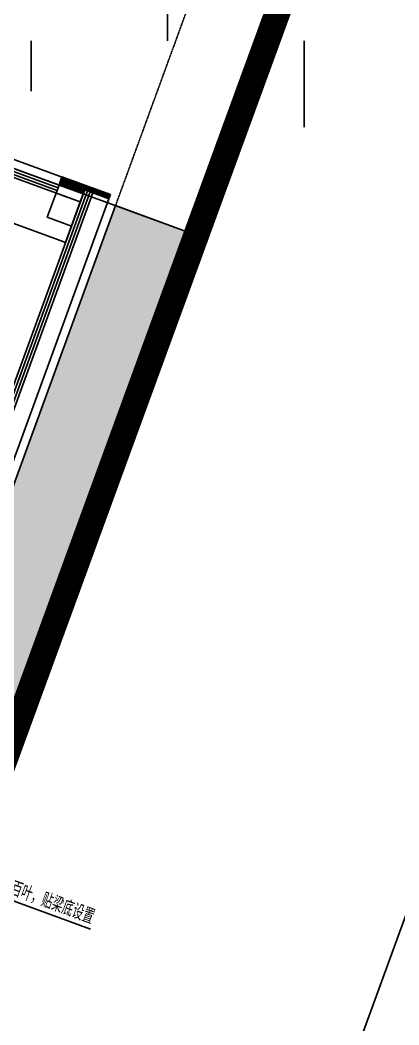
# Model space of a CAD drawing. Extents: x -111898 to 889894, y -2 to 1194865.
# Drawn here: x 694082 to 698489, y 794919 to 806599 of the extents above; entities that cross this region are included whole.
import ezdxf

# ---------------------------------------------------------------- set-up
doc = ezdxf.new("R2010")
doc.units = 0
doc.header["$LTSCALE"] = 10
doc.header["$MEASUREMENT"] = 0
for name, pattern in [('10平面$0$DASH', [0.35, 0.25, -0.1]), ('CENTER', [50.800000000000004, 31.75, -6.35, 6.35, -6.35]), ('DASH', [0.35, 0.25, -0.1])]:
    doc.linetypes.add(name, pattern=pattern)
for name, color, linetype in [('0-WALL', 252, 'Continuous'), ('10平面$0$A-FURN', 55, 'Continuous'), ('10平面$0$A-HATCH-2', 251, 'Continuous'), ('10平面$0$A-LIN-V', 9, 'Continuous'), ('10平面$0$A-WINDOW', 140, 'Continuous'), ('10平面$0$AS-COLN', 6, 'Continuous'), ('10平面$0$AS-WALL', 40, 'Continuous'), ('A-HATCH-1', 8, 'Continuous')]:
    doc.layers.add(name, color=color, linetype=linetype)
doc.styles.add('10平面$0$_TCH_DIM', font='SIMPLEX', dxfattribs={"bigfont": 'GBCBIG'})

msp = doc.modelspace()

# ---------------------------------------------------------------- hatches: boundary and pattern name
at = {"layer": '0-WALL'}
h = msp.add_hatch(dxfattribs=at)
h.set_pattern_fill('草坪或沼泽', color=8, scale=400, angle=-0.2002566359973439)
h.set_pattern_definition([(359.7997433640027, (-824318.4315037844, 704905.547007917), (1605.582436069864, 1594.398018370558), [240, -48, 64, -48, 240, -960]), (359.7997433640027, (-824398.2632298586, 704953.8263224349), (1605.582436069864, 1594.398018370558), [160, -120, 240, -120, 160, -800]), (359.7997433640027, (-823836.0297703859, 705591.8651379333), (1605.582436069864, 1594.398018370558), [200, -80, 200, -1120]), (359.7997433640027, (-824634.9064412233, 705914.6592878089), (1605.582436069864, 1594.398018370558), [80, -160, 80, -1280]), (89.79974336400268, (-824474.9074177858, 705914.1000703559), (-1594.398018370558, 1605.582436069864), [143.9999999999999, -1456]), (89.79974336400268, (-823998.2656712648, 704952.4282678352), (-1594.398018370558, 1605.582436069864), [159.9999999999999, -1440]), (89.79974336400268, (-823596.0312352297, 705591.0263069854), (-1594.398018370558, 1605.582436069864), [159.9999999999999, -1440]), (44.79974336400269, (-823790.3228688356, 704935.7013820396), (5.59220884975889, 1599.99022725065), [160, -2102.7416992]), (134.7997433640026, (-824206.3203282473, 704937.1553562866), (-1599.99022725065, 5.59220884975889), [160, -2102.741699199999]), (63.23469218400269, (-823838.2946248171, 704943.8691028343), (5.59220893125007, 1599.990227220076), [160, -3417.7087632]), (75.76349989400268, (-823918.2661595461, 704952.1486643539), (5.592208906717815, 1599.990226980322), [159.9999999999999, -6436.969001599997]), (75.76349989400268, (-823516.0317235109, 705590.7466996894), (5.592208906717815, 1599.990226980322), [127.9999999999999, -6468.969001599997]), (75.76349989400268, (-824442.9076237795, 705913.9882301078), (5.592208906717815, 1599.990226980322), [112, -6484.969001599996]), (103.8359868340026, (-824078.2651829836, 704952.707878469), (5.592208790911286, 1599.990226980727), [160, -6436.9690016]), (103.8359868340026, (-823676.0307545778, 705591.3059200034), (5.592208790911286, 1599.990226980727), [128, -6468.9690016]), (103.8359868340026, (-824506.9072194216, 705914.2119125114), (5.592208790911286, 1599.990226980727), [112, -6484.969001599999]), (116.3647945640027, (-824158.2926564333, 704944.987541555), (5.592208209553519, 1599.990227222598), [159.9999999999999, -3417.706876319998])])
h.paths.add_polyline_path([(696130.9834971312, 804098.6092232452), (669562.3317484739, 731379.5407980666), (607880.4317393187, 745535.2408012138), (522571.7317423704, 770781.3408015952), (445339.5305857542, 792957.0411266075), (609790.2715296629, 1011755.571234582), (618487.2317499998, 1023194.240804552), (653205.5602946165, 1069507.994380353), (721439.1645960691, 1038957.865692495), (738262.8392176512, 1027590.633263944), (761400.8906626585, 1017231.068407415), (768403.0373148802, 1001909.039001821), (737294.4321665647, 916764.0039232955), (736355.159835327, 917107.1766289459), (742257.7525400999, 933262.6513088928), (741788.3103785398, 933434.1667593704), (745346.3128580931, 941716.1195210204), (767322.9124293211, 1001866.694767831), (760648.0976023558, 1016472.459882139), (737774.940757263, 1026713.423886179), (720951.2661433103, 1038080.656313299), (653526.3374400022, 1068268.717893957), (619285.3326334837, 1022591.707346319), (610587.9901041868, 1011152.535033582), (447011.6206202391, 793517.3390973792), (522851.6122126463, 771741.3842314468), (608134.4033274534, 746502.951664804), (668925.8997263792, 732551.5950192199), (695191.7112116697, 804441.7819131599)])
h.paths.add_polyline_path([(702359.4512476805, 821146.0821222053), (701420.1789317015, 821489.2548226104), (703324.3013834837, 826702.5604351745), (702855.2264628294, 826873.8858402953), (706411.9311594847, 835156.2378467307), (730109.5336604002, 900012.7405880676), (731048.8059763792, 899669.5678838477)])
at = {"layer": '10平面$0$A-HATCH-2'}
h = msp.add_hatch(dxfattribs=at)
h.set_pattern_fill('ANSI32', color=256, scale=5, angle=-20.0702885654069)
h.set_pattern_definition([(24.92971143459308, (583811.0311732176, 187051.5793493972), (-10.03711437821518, 21.59378362419671), []), (24.92971143459308, (583821.5748133543, 187047.7271245704), (-10.03711437821518, 21.59378362419671), [])])
h.paths.add_polyline_path([(695115.3825449827, 804522.9019736038), (695132.5411829832, 804569.8655904518), (694568.9775843504, 804775.7686651931), (694534.6602091673, 804681.8411229835), (694816.4419093016, 804578.8893221603), (694833.6008448484, 804625.853774427)])
at = {"layer": 'A-HATCH-1'}
h = msp.add_hatch(dxfattribs=at)
h.set_pattern_fill('EARTH', color=256, scale=500)
h.set_pattern_definition([(0, (-40587605876.73991, -3379392106.176854), (1587.5, 1587.5), [1587.5, -1587.5]), (0, (-40587605876.73991, -3379391510.864359), (1587.5, 1587.5), [1587.5, -1587.5]), (0, (-40587605876.73991, -3379390915.551857), (1587.5, 1587.5), [1587.5, -1587.5]), (90, (-40587605678.30243, -3379390717.11435), (-1587.5, 1587.5), [1587.5, -1587.5]), (90, (-40587605082.98991, -3379390717.114352), (-1587.5, 1587.5), [1587.5, -1587.5]), (90, (-40587604487.67741, -3379390717.114357), (-1587.5, 1587.5), [1587.5, -1587.5])])
h.paths.add_polyline_path([(696130.9834971312, 804098.6092303977), (690214.007415283, 806260.4366644607), (689338.7996210936, 803864.9707807289), (687835.548720825, 804414.1987351165), (688264.5146937254, 805588.2893871055), (688627.5196528318, 806421.4073189483), (688970.3954157713, 807023.4051960693), (689663.6062464598, 807951.9919289337), (690421.1539530638, 808702.9388107047), (691187.1501459959, 809280.264864801), (691757.5626978758, 809620.3163684593), (692805.548102844, 810084.3203695999), (694078.7608942869, 810412.8974393592), (695305.4399561766, 810514.493260263), (696471.8659052732, 810423.8042148338), (697509.0350031736, 810184.5776294456), (698254.9793619993, 809912.0392612205)])

# ---------------------------------------------------------------- linework, layer by layer
at = {"layer": '0-WALL', "linetype": 'CENTER', "ltscale": 0.2}
msp.add_line((669562.3328623655, 731379.540407537), (768403.0384440306, 1001909.038600801), dxfattribs=at)
at = {"layer": '0-WALL'}
for points in [[(673693.2602839353, 728114.6998847709), (773803.9346690062, 1002120.164873956), (765164.8571238401, 1021024.110596536), (740702.3328623655, 1031976.679668783), (723878.6583170774, 1043343.912045835), (624903.4328532103, 1087657.940407156), (607465.1328577879, 1083055.040407537)], [(522851.6122126463, 771741.3842314468), (608134.4033274534, 746502.951664804), (668925.8997263792, 732551.5950192199), (695191.7112116697, 804441.7819131599), (696130.9834971312, 804098.6092232452), (669562.3317484739, 731379.5407980666), (607880.4317393187, 745535.2408012138), (522571.7317423704, 770781.3408015952)]]:
    msp.add_lwpolyline(points, dxfattribs=at)
at = {"layer": '0-WALL', "color": 1, "linetype": 'DASH', "ltscale": 3, "const_width": 300}
msp.add_lwpolyline([(768403.0373225096, 1001909.038998006), (761400.8906702879, 1017231.068400739), (738262.8392557981, 1027590.633249162), (721439.1646418455, 1038957.865673898), (653205.5602946165, 1069507.994380353), (618487.2317652586, 1023194.240795492), (609790.2715296629, 1011755.571232675), (445339.5306315306, 792957.0411118255), (522571.7317652586, 770781.3407930122), (607880.4317545774, 745535.2407964454), (669562.3317484739, 731379.5407966361)], close=True, dxfattribs=at)
at = {"layer": '0-WALL', "linetype": 'CENTER', "ltscale": 0.2}
msp.add_lwpolyline([(768403.0373225096, 1001909.038998006), (761400.8906702879, 1017231.068400739), (738262.8392557981, 1027590.633249162), (721439.1646418455, 1038957.865673898), (653205.5602946165, 1069507.994380353), (618487.2317652586, 1023194.240795492), (609790.2715296629, 1011755.571232675), (445339.5306315306, 792957.0411118255), (522571.7317652586, 770781.3407930122), (607880.4317545774, 745535.2407964454), (669562.3317484739, 731379.5407966361)], close=True, dxfattribs=at)
at = {"layer": '0-WALL', "ltscale": 10}
msp.add_lwpolyline([(698241.3799433592, 809874.8138798461), (698241.8052439573, 809874.6584929214, -0.4142140788974599), (703010.6158213499, 799615.0936187492), (676511.0772852781, 727085.1818765388)], format="xyb", dxfattribs=at)
at = {"layer": '10平面$0$A-FURN'}
msp.add_lwpolyline([(690102.0321192625, 805662.5571230636), (690273.6179041746, 806132.1917856918), (694782.125106323, 804484.9629734741), (694610.5393214109, 804015.3283113227), (694516.612090576, 804049.6455768333), (694516.612090576, 804049.6455768333)], close=True, dxfattribs=at)
at = {"layer": '10平面$0$A-LIN-V', "color": 8}
msp.add_line((695115.3825449827, 804522.9019736038), (693056.3466868284, 798887.268000959), dxfattribs=at)
msp.add_lwpolyline([(689638.3712458494, 804975.3502420173), (690154.7004999998, 806388.5627020583), (695038.6139140013, 804604.1829994903), (694568.9775843504, 804775.7686651931)], dxfattribs=at)
at = {"layer": '10平面$0$A-WINDOW'}
for p, q in [((694551.8191447142, 804728.805575727), (694568.9777750853, 804775.7691920982)), ((694568.9777750853, 804775.7691920982), (695132.5411829832, 804569.8655904518)), ((694833.6008448484, 804625.853774427), (695115.3825449827, 804522.9019736038)), ((695115.3825449827, 804522.9019736038), (695132.5411829832, 804569.8655904518)), ((693324.1058192137, 796606.5345782028), (694902.083335388, 796030.0044935928))]:
    msp.add_line(p, q, dxfattribs=at)
for points in [[(694534.6604990843, 804681.8415316329), (690214.3106455687, 806260.3182820068), (689356.3846506956, 803912.1427763687)], [(694523.3357996824, 804650.8455446945), (690233.9819941404, 806217.9976242767), (689764.8690943602, 804934.0180891738)], [(694511.6679530027, 804618.910277246), (690254.2494425657, 806174.3945225463), (689796.804366577, 804922.3502629981)], [(694782.1249613645, 804484.9625633941), (690273.9207911375, 806132.0738652931), (689827.8003687742, 804911.025608419)], [(694551.8191447142, 804728.805575727), (694534.6603846434, 804681.8414076553), (694816.4420161131, 804578.8896311508), (694833.6008448484, 804625.853774427)], [(692774.5649943235, 798990.219799398), (694833.6009669187, 804625.853730558)], [(692805.560981262, 798978.8951014266), (694864.5969538572, 804614.5290321098)], [(692837.49623822, 798967.2272304283), (694896.5322108152, 804602.8611615882)], [(692868.4922251585, 798955.9025324569), (694927.5281977537, 804591.53646314)]]:
    msp.add_lwpolyline(points, dxfattribs=at)
at = {"layer": '10平面$0$AS-COLN'}
msp.add_lwpolyline([(694500.3434061888, 804587.9147590385), (694397.391601074, 804306.1330589042), (694679.1733012083, 804203.181258081), (694782.125106323, 804484.9629582153)], close=True, dxfattribs=at)
at = {"layer": '10平面$0$AS-WALL'}
for p, q in [((694534.6604990843, 804681.8415321098), (694500.3434061888, 804587.9147595153)), ((694534.6604990843, 804681.8415321098), (694816.4421992186, 804578.8897289024)), ((694816.4421992186, 804578.8897289024), (694782.125106323, 804484.9629582153))]:
    msp.add_line(p, q, dxfattribs=at)
at = {"layer": '10平面$0$AS-WALL', "linetype": '10平面$0$DASH'}
msp.add_lwpolyline([(686191.6439585569, 796125.3196843849), (691081.7368311766, 809509.6291097389), (696341.6622691038, 807587.8620480285), (691451.5693812254, 794203.5526274429)], close=True, dxfattribs=at)
at = {"layer": 'A-HATCH-1'}
msp.add_lwpolyline([(696130.9834971312, 804098.6092303977), (690214.007415283, 806260.4366644607), (689338.7996210936, 803864.9707807289), (687835.548720825, 804414.1987351165), (688264.5146937254, 805588.2893871055), (688627.5196528318, 806421.4073189483), (688970.3954157713, 807023.4051960693), (689663.6062464598, 807951.9919289337), (690421.1539530638, 808702.9388107047), (691187.1501459959, 809280.264864801), (691757.5626978758, 809620.3163684593), (692805.548102844, 810084.3203695999), (694078.7608942869, 810412.8974393592), (695305.4399561766, 810514.493260263), (696471.8659052732, 810423.8042148338), (697509.0350031736, 810184.5776294456), (698254.9793619993, 809912.0392612205)], close=True, dxfattribs=at)

# ---------------------------------------------------------------- texts
at = {"layer": '10平面$0$A-WINDOW', "style": '10平面$0$_TCH_DIM'}
msp.add_text('防雨百叶，贴梁底设置', height=176.2962962962963, rotation=339.9296723294286, dxfattribs=at).set_placement((693714.7004237059, 796519.721210836))

doc.saveas('drawing.dxf')
